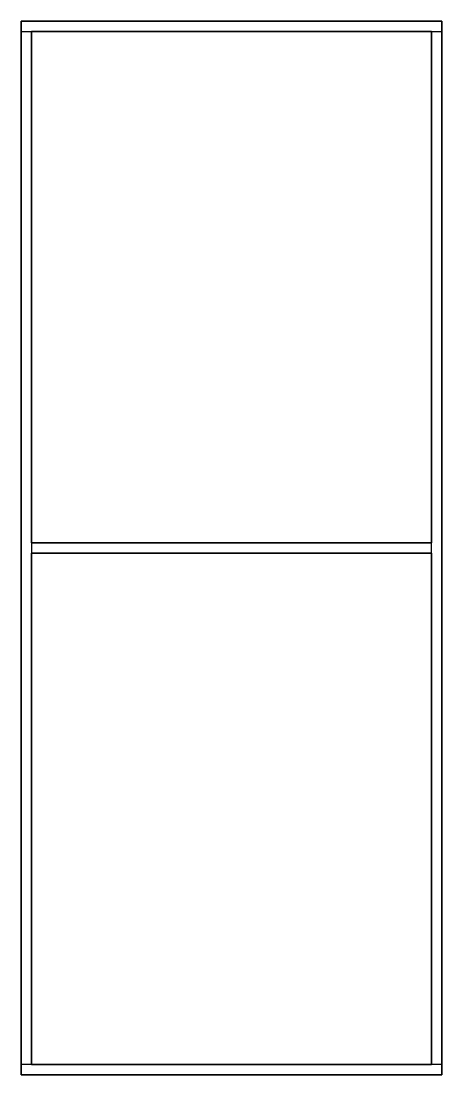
# Model space of a CAD drawing. Header units: millimetres. Extents: x 0 to 200, y 0 to 500.
import ezdxf

# ---------------------------------------------------------------- set-up
doc = ezdxf.new("R2010")
doc.units = ezdxf.units.MM

msp = doc.modelspace()

# ---------------------------------------------------------------- linework, layer by layer
for points in [[(200, 495, 110), (200, 500, 110), (0, 500, 110), (0, 495, 110)], [(0, 0, 110), (0, 0), (0, 500), (0, 500, 110)], [(200, 500, 110), (200, 500), (0, 500), (0, 500, 110)], [(200, 500, 5), (0, 500, 5), (0, 0, 5), (200, 0, 5)], [(200, 500), (0, 500), (0, 0), (200, 0)], [(200, 0, 110), (200, 0), (200, 500), (200, 500, 110)], [(0, 495, 110), (5, 495, 110), (5, 5, 110), (0, 5, 110)], [(5, 495, 110), (5, 495), (5, 252.5), (5, 252.5, 110)], [(5, 495, 110), (5, 495), (195, 495), (195, 495, 110)], [(195, 495, 110), (200, 495, 110), (200, 5, 110), (195, 5, 110)], [(195, 252.5), (195, 252.5, 110), (195, 495, 110), (195, 495)], [(195, 252.5, 110), (195, 252.5), (5, 252.5), (5, 252.5, 110)], [(195, 247.5, 110), (195, 252.5, 110), (5, 252.5, 110), (5, 247.5, 110)], [(5, 247.5, 110), (5, 247.5), (195, 247.5), (195, 247.5, 110)], [(5, 247.5, 110), (5, 247.5), (5, 5), (5, 5, 110)], [(195, 5), (195, 5, 110), (195, 247.5, 110), (195, 247.5)], [(200, 0, 110), (200, 5, 110), (0, 5, 110), (0, 0, 110)], [(195, 5, 110), (5, 5, 110), (5, 5), (195, 5)], [(200, 0, 110), (200, 0), (0, 0), (0, 0, 110)]]:
    msp.add_3dface(points)

doc.saveas('drawing.dxf')
